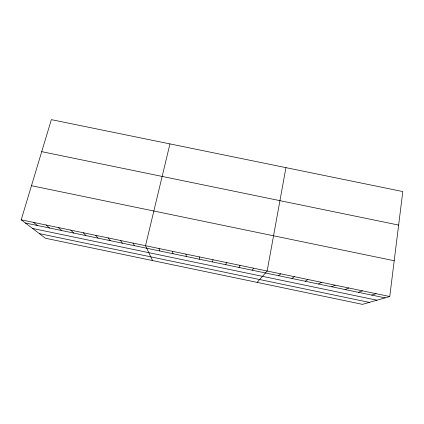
<?xml version="1.0" encoding="UTF-8"?>
<svg xmlns="http://www.w3.org/2000/svg" width="424" height="424" viewBox="0 0 424 424"><rect width="100%" height="100%" fill="white"/><g stroke="black" fill="none" stroke-linecap="round" stroke-linejoin="round"><path stroke-width="0.64" d="M199.37 259.207L199.46 256.928M389.757 296.524L402.8 191.553L51.357 119.642L21.2 219.833L45.432 238.24L362.504 304.358L389.757 296.524L21.2 219.833M285.935 167.639L267.152 271.016L257.145 282.389M212.562 261.952L212.975 259.742M169.95 143.906L145.517 245.703L152.502 260.564M225.764 264.703L226.501 262.557M238.977 267.454L240.037 265.371M252.201 270.205L253.589 268.191M278.685 275.722L280.725 273.84M291.945 278.478L294.314 276.665M305.216 281.245L307.914 279.496M318.498 284.006L321.524 282.326M331.796 286.772L335.146 285.161M345.099 289.544L348.777 288.002M358.418 292.316L362.425 290.838M371.747 295.093L376.083 293.684M41.722 151.654L398.634 225.075M31.477 185.701L394.203 260.749M25.345 222.982L385.087 297.871M32.542 228.451L376.989 300.197M39.347 233.619L369.336 302.392M33.586 222.409L37.439 225.499M45.983 224.99L49.544 228.022M58.39 227.571L61.655 230.539M70.808 230.158L73.776 233.062M83.231 232.744L85.908 235.59M95.67 235.331L98.05 238.118M108.115 237.922L110.203 240.647M120.575 240.514L122.366 243.18M133.041 243.106L134.535 245.713M158.984 248.506L159.859 250.982M172.467 251.31L173.018 253.722M185.956 254.119L186.189 256.462"/></g></svg>
